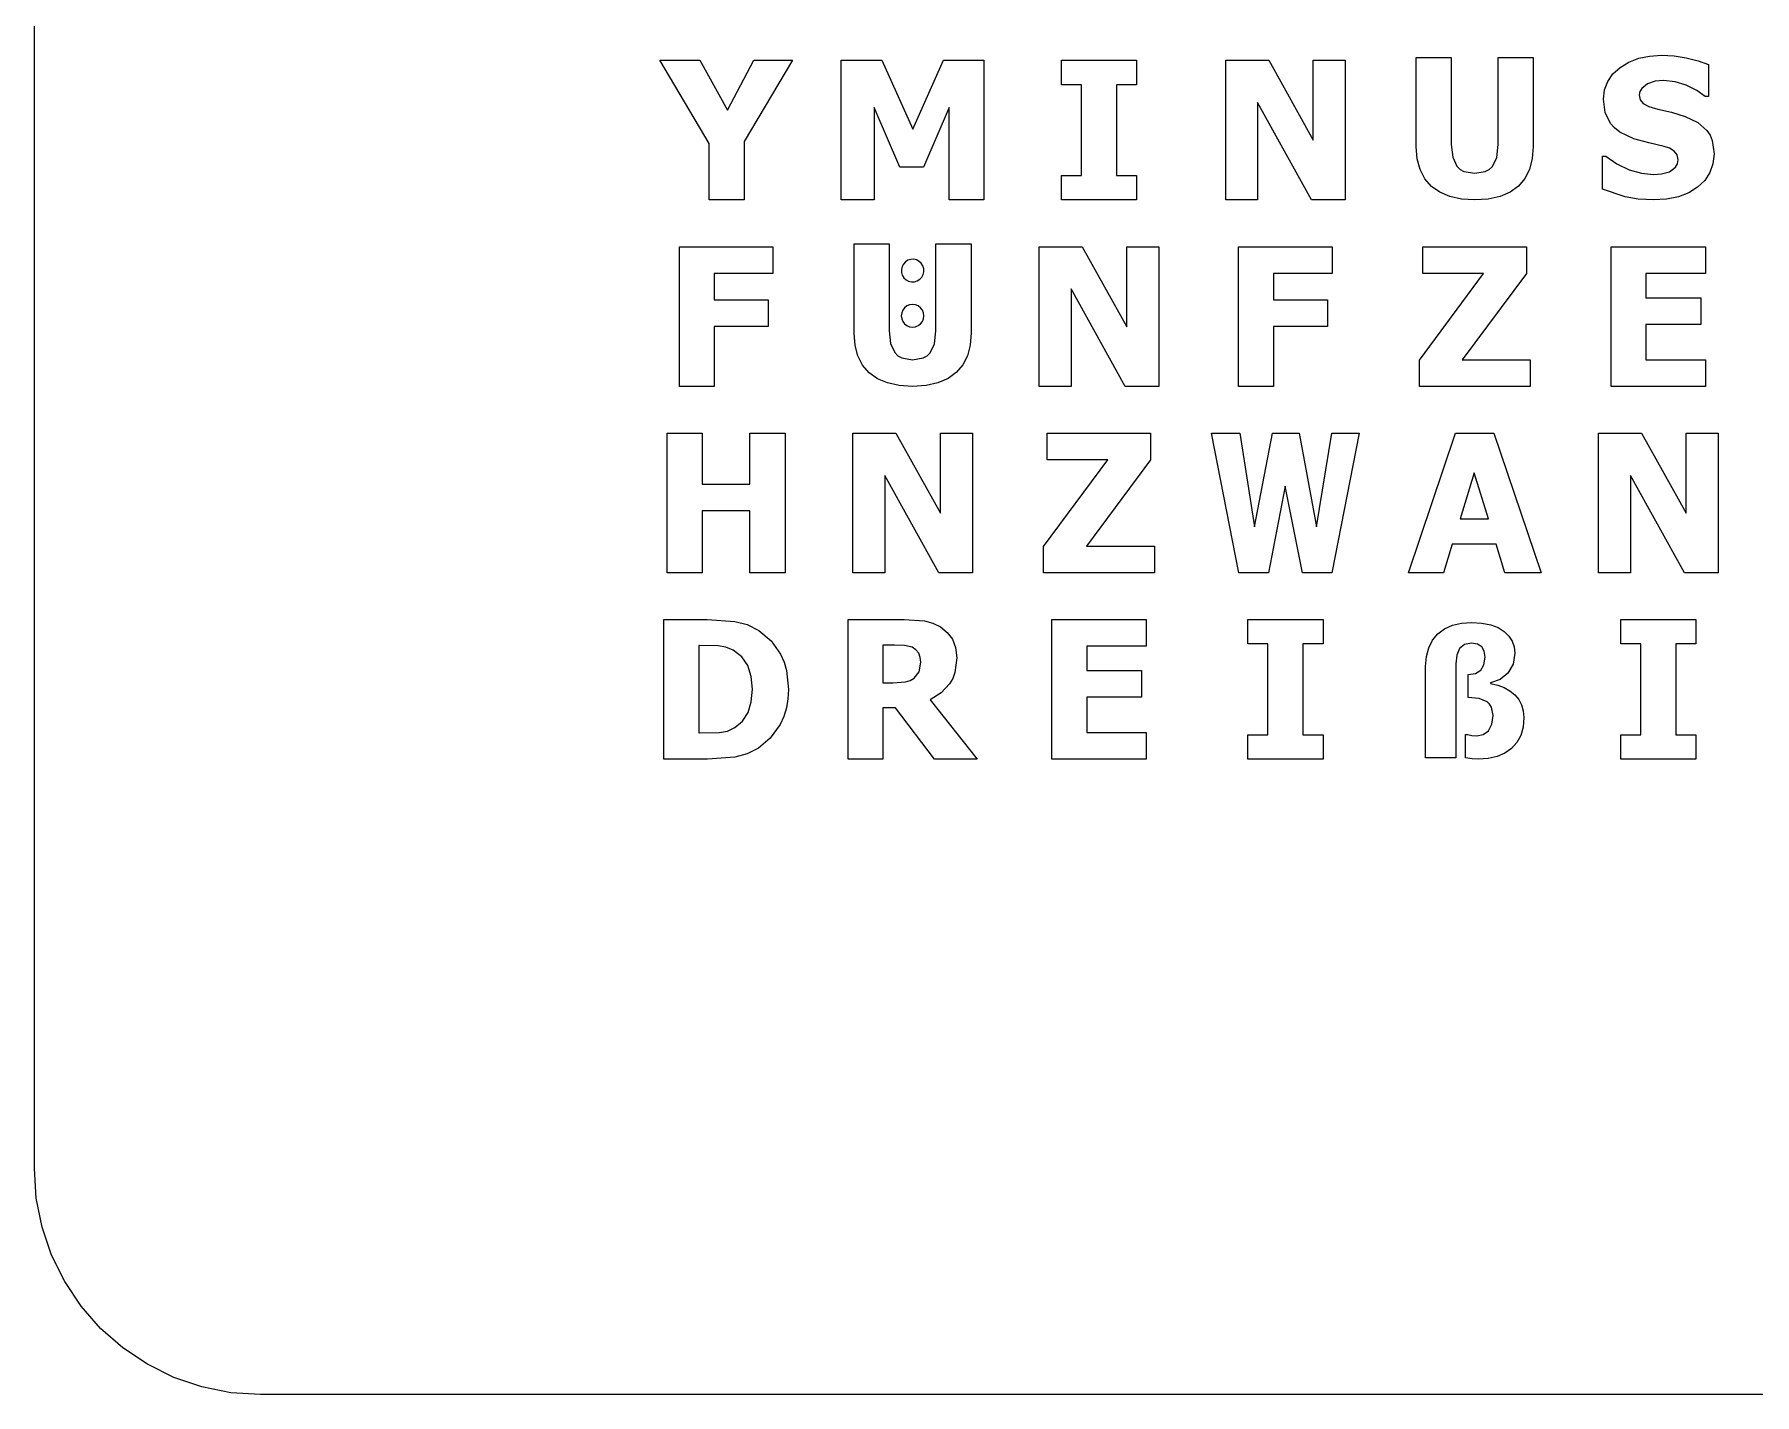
# Model space of a CAD drawing. Header units: metres. Extents: x -40 to 250, y -40 to 460.
# Drawn here: x -40 to 112.2, y -40 to 80.4 of the extents above; entities that cross this region are included whole.
import ezdxf

# ---------------------------------------------------------------- set-up
doc = ezdxf.new("R2010")
doc.units = ezdxf.units.M

msp = doc.modelspace()

# ---------------------------------------------------------------- linework, layer by layer
at = {"layer": 'A#10'}
for p, q in [((81.6, 32.75), (85.78, 45.11)), ((85.78, 45.11), (89.17, 45.11)), ((89.17, 45.11), (93.34, 32.75)), ((87.43, 41.59), (86.17, 37.52)), ((88.69, 37.52), (87.43, 41.59)), ((86.17, 37.52), (88.69, 37.52)), ((85.49, 35.27), (84.72, 32.75)), ((89.37, 35.27), (85.49, 35.27)), ((90.14, 32.75), (89.37, 35.27)), ((84.72, 32.75), (81.6, 32.75)), ((93.34, 32.75), (90.14, 32.75))]:
    msp.add_line(p, q, dxfattribs=at)
at = {"layer": 'D#4'}
for p, q in [((15.7, 16.25), (15.7, 28.61)), ((15.7, 28.61), (19.54, 28.61)), ((19.54, 28.61), (21.98, 28.44)), ((21.98, 28.44), (23.08, 28.16)), ((23.08, 28.16), (24.11, 27.64)), ((24.11, 27.64), (25.2, 26.72)), ((18.86, 26.3), (18.81, 26.3)), ((18.81, 26.3), (18.81, 18.57)), ((20.52, 26.27), (18.86, 26.3)), ((21.2, 26.16), (20.52, 26.27)), ((21.84, 25.89), (21.2, 26.16)), ((22.6, 25.3), (21.84, 25.89)), ((25.2, 26.72), (26.04, 25.54)), ((23.14, 24.53), (22.6, 25.3)), ((23.45, 23.57), (23.14, 24.53)), ((26.04, 25.54), (26.35, 24.84)), ((26.35, 24.84), (26.57, 24.09)), ((23.55, 22.44), (23.45, 23.57)), ((26.57, 24.09), (26.74, 22.42)), ((23.16, 20.38), (23.45, 21.32)), ((23.45, 21.32), (23.55, 22.44)), ((26.69, 21.58), (26.55, 20.78)), ((26.74, 22.42), (26.69, 21.58)), ((22.67, 19.62), (23.16, 20.38)), ((26.32, 20.03), (25.99, 19.33)), ((26.55, 20.78), (26.32, 20.03)), ((18.81, 18.57), (18.86, 18.57)), ((18.86, 18.57), (20.63, 18.6)), ((20.63, 18.6), (21.33, 18.73)), ((21.33, 18.73), (21.99, 19.05)), ((21.99, 19.05), (22.67, 19.62)), ((25.99, 19.33), (25.13, 18.12)), ((24.08, 17.23), (23.07, 16.72)), ((25.13, 18.12), (24.08, 17.23)), ((19.57, 16.25), (15.7, 16.25)), ((21.98, 16.43), (19.57, 16.25)), ((23.07, 16.72), (21.98, 16.43))]:
    msp.add_line(p, q, dxfattribs=at)
at = {"layer": 'E#25'}
for p, q in [((99.54, 49.25), (99.54, 61.61)), ((99.54, 61.61), (107.9, 61.61)), ((107.9, 61.61), (107.9, 59.25)), ((107.9, 59.25), (102.63, 59.25)), ((102.63, 59.25), (102.63, 57.09)), ((102.63, 57.09), (107.49, 57.09)), ((107.49, 57.09), (107.49, 54.73)), ((107.49, 54.73), (102.63, 54.73)), ((102.63, 54.73), (102.63, 51.61)), ((102.63, 51.61), (107.9, 51.61)), ((107.9, 51.61), (107.9, 49.25)), ((107.9, 49.25), (99.54, 49.25))]:
    msp.add_line(p, q, dxfattribs=at)
at = {"layer": 'E#26'}
for p, q in [((50.04, 16.25), (50.04, 28.61)), ((50.04, 28.61), (58.4, 28.61)), ((58.4, 28.61), (58.4, 26.25)), ((58.4, 26.25), (53.13, 26.25)), ((53.13, 26.25), (53.13, 24.09)), ((53.13, 24.09), (57.99, 24.09)), ((57.99, 24.09), (57.99, 21.73)), ((57.99, 21.73), (53.13, 21.73)), ((53.13, 21.73), (53.13, 18.61)), ((53.13, 18.61), (58.4, 18.61)), ((58.4, 18.61), (58.4, 16.25)), ((58.4, 16.25), (50.04, 16.25))]:
    msp.add_line(p, q, dxfattribs=at)
at = {"layer": 'F#10'}
for p, q in [((66.58, 49.25), (66.58, 61.61)), ((66.58, 61.61), (74.86, 61.61)), ((74.86, 61.61), (74.86, 59.25)), ((74.86, 59.25), (69.67, 59.25)), ((69.67, 59.25), (69.67, 56.92)), ((69.67, 56.92), (74.44, 56.92)), ((74.44, 56.92), (74.44, 54.56)), ((74.44, 54.56), (69.67, 54.56)), ((69.67, 54.56), (69.67, 49.25)), ((69.67, 49.25), (66.58, 49.25))]:
    msp.add_line(p, q, dxfattribs=at)
at = {"layer": 'F#9'}
for p, q in [((17.08, 49.25), (17.08, 61.61)), ((17.08, 61.61), (25.36, 61.61)), ((25.36, 61.61), (25.36, 59.25)), ((25.36, 59.25), (20.17, 59.25)), ((20.17, 59.25), (20.17, 56.92)), ((20.17, 56.92), (24.94, 56.92)), ((24.94, 56.92), (24.94, 54.56)), ((24.94, 54.56), (20.17, 54.56)), ((20.17, 54.56), (20.17, 49.25)), ((20.17, 49.25), (17.08, 49.25))]:
    msp.add_line(p, q, dxfattribs=at)
at = {"layer": 'H#12'}
for p, q in [((16, 32.75), (16, 45.11)), ((16, 45.11), (19.11, 45.11)), ((19.11, 45.11), (19.11, 40.59)), ((23.33, 40.59), (23.33, 45.11)), ((23.33, 45.11), (26.44, 45.11)), ((26.44, 45.11), (26.44, 32.75)), ((19.11, 40.59), (23.33, 40.59)), ((23.33, 38.23), (19.11, 38.23)), ((19.11, 38.23), (19.11, 32.75)), ((23.33, 32.75), (23.33, 38.23)), ((19.11, 32.75), (16, 32.75)), ((26.44, 32.75), (23.33, 32.75))]:
    msp.add_line(p, q, dxfattribs=at)
at = {"layer": 'I#10'}
for p, q in [((50.89, 75.95), (50.89, 78.11)), ((50.89, 78.11), (57.55, 78.11)), ((57.55, 78.11), (57.55, 75.95)), ((52.67, 75.95), (50.89, 75.95)), ((52.67, 67.91), (52.67, 75.95)), ((57.55, 75.95), (55.77, 75.95)), ((55.77, 75.95), (55.77, 67.91)), ((50.89, 65.75), (50.89, 67.91)), ((50.89, 67.91), (52.67, 67.91)), ((55.77, 67.91), (57.55, 67.91)), ((57.55, 67.91), (57.55, 65.75)), ((57.55, 65.75), (50.89, 65.75))]:
    msp.add_line(p, q, dxfattribs=at)
at = {"layer": 'I#12'}
for p, q in [((67.39, 26.45), (67.39, 28.61)), ((67.39, 28.61), (74.05, 28.61)), ((74.05, 28.61), (74.05, 26.45)), ((69.17, 26.45), (67.39, 26.45)), ((69.17, 18.41), (69.17, 26.45)), ((74.05, 26.45), (72.27, 26.45)), ((72.27, 26.45), (72.27, 18.41)), ((67.39, 16.25), (67.39, 18.41)), ((67.39, 18.41), (69.17, 18.41)), ((72.27, 18.41), (74.05, 18.41)), ((74.05, 18.41), (74.05, 16.25)), ((74.05, 16.25), (67.39, 16.25))]:
    msp.add_line(p, q, dxfattribs=at)
at = {"layer": 'I#13'}
for p, q in [((100.39, 26.45), (100.39, 28.61)), ((100.39, 28.61), (107.05, 28.61)), ((107.05, 28.61), (107.05, 26.45)), ((102.17, 26.45), (100.39, 26.45)), ((102.17, 18.41), (102.17, 26.45)), ((107.05, 26.45), (105.27, 26.45)), ((105.27, 26.45), (105.27, 18.41)), ((100.39, 16.25), (100.39, 18.41)), ((100.39, 18.41), (102.17, 18.41)), ((105.27, 18.41), (107.05, 18.41)), ((107.05, 18.41), (107.05, 16.25)), ((107.05, 16.25), (100.39, 16.25))]:
    msp.add_line(p, q, dxfattribs=at)
at = {"layer": 'Layer0'}
for p, q in [((-40, -20), (-40, 440)), ((36.79, 59.85), (36.73, 59.6)), ((36.73, 59.6), (36.74, 59.34)), ((36.91, 60.08), (36.79, 59.85)), ((37.09, 60.27), (36.91, 60.08)), ((37.31, 60.41), (37.09, 60.27)), ((37.56, 60.49), (37.31, 60.41)), ((37.82, 60.5), (37.56, 60.49)), ((38.07, 60.44), (37.82, 60.5)), ((38.3, 60.31), (38.07, 60.44)), ((38.49, 60.14), (38.3, 60.31)), ((38.63, 59.91), (38.49, 60.14)), ((38.71, 59.66), (38.63, 59.91)), ((38.66, 59.15), (38.72, 59.4)), ((38.72, 59.4), (38.71, 59.66)), ((36.74, 59.34), (36.81, 59.09)), ((36.81, 59.09), (36.95, 58.86)), ((36.95, 58.86), (37.14, 58.69)), ((37.14, 58.69), (37.37, 58.56)), ((37.37, 58.56), (37.63, 58.5)), ((37.63, 58.5), (37.89, 58.51)), ((37.89, 58.51), (38.14, 58.59)), ((38.14, 58.59), (38.36, 58.73)), ((38.36, 58.73), (38.54, 58.92)), ((38.54, 58.92), (38.66, 59.15)), ((37.22, 56.37), (37.01, 56.21)), ((37.46, 56.47), (37.22, 56.37)), ((37.72, 56.5), (37.46, 56.47)), ((37.98, 56.47), (37.72, 56.5)), ((38.22, 56.37), (37.98, 56.47)), ((38.43, 56.21), (38.22, 56.37)), ((36.76, 55.76), (36.72, 55.5)), ((36.72, 55.5), (36.76, 55.24)), ((36.86, 56), (36.76, 55.76)), ((36.76, 55.24), (36.86, 55)), ((37.01, 56.21), (36.86, 56)), ((36.86, 55), (37.01, 54.79)), ((38.59, 56), (38.43, 56.21)), ((38.43, 54.79), (38.59, 55)), ((38.69, 55.76), (38.59, 56)), ((38.59, 55), (38.69, 55.24)), ((38.72, 55.5), (38.69, 55.76)), ((38.69, 55.24), (38.72, 55.5)), ((37.01, 54.79), (37.22, 54.63)), ((37.22, 54.63), (37.46, 54.53)), ((37.46, 54.53), (37.72, 54.5)), ((37.72, 54.5), (37.98, 54.53)), ((37.98, 54.53), (38.22, 54.63)), ((38.22, 54.63), (38.43, 54.79)), ((-39.83, -22.61), (-40, -20)), ((-39.32, -25.18), (-39.83, -22.61)), ((-38.48, -27.65), (-39.32, -25.18)), ((-37.32, -30), (-38.48, -27.65)), ((-35.87, -32.18), (-37.32, -30)), ((-34.14, -34.14), (-35.87, -32.18)), ((-32.18, -35.87), (-34.14, -34.14)), ((-30, -37.32), (-32.18, -35.87)), ((-27.65, -38.48), (-30, -37.32)), ((-25.18, -39.32), (-27.65, -38.48)), ((-22.61, -39.83), (-25.18, -39.32)), ((-20, -40), (-22.61, -39.83)), ((230, -40), (-20, -40))]:
    msp.add_line(p, q, dxfattribs=at)
at = {"layer": 'M#4'}
for p, q in [((31.41, 65.75), (31.41, 78.11)), ((31.41, 78.11), (34.99, 78.11)), ((34.99, 78.11), (37.73, 72.01)), ((37.73, 72.01), (40.46, 78.11)), ((40.46, 78.11), (44.03, 78.11)), ((44.03, 78.11), (44.03, 65.75)), ((36.58, 68.66), (34.33, 73.94)), ((34.33, 73.94), (34.33, 65.75)), ((40.95, 73.94), (38.7, 68.66)), ((40.95, 65.75), (40.95, 73.94)), ((38.7, 68.66), (36.58, 68.66)), ((34.33, 65.75), (31.41, 65.75)), ((44.03, 65.75), (40.95, 65.75))]:
    msp.add_line(p, q, dxfattribs=at)
at = {"layer": 'N#20'}
for p, q in [((65.43, 65.75), (65.43, 78.11)), ((65.43, 78.11), (69.24, 78.11)), ((69.24, 78.11), (73.18, 71.03)), ((73.18, 71.03), (73.18, 78.11)), ((73.18, 78.11), (76.02, 78.11)), ((76.02, 78.11), (76.02, 65.75)), ((73.03, 65.75), (68.26, 74.37)), ((68.26, 74.37), (68.26, 65.75)), ((68.26, 65.75), (65.43, 65.75)), ((76.02, 65.75), (73.03, 65.75))]:
    msp.add_line(p, q, dxfattribs=at)
at = {"layer": 'N#22'}
for p, q in [((48.93, 49.25), (48.93, 61.61)), ((48.93, 61.61), (52.74, 61.61)), ((52.74, 61.61), (56.68, 54.53)), ((56.68, 54.53), (56.68, 61.61)), ((56.68, 61.61), (59.52, 61.61)), ((59.52, 61.61), (59.52, 49.25)), ((56.53, 49.25), (51.76, 57.87)), ((51.76, 57.87), (51.76, 49.25)), ((51.76, 49.25), (48.93, 49.25)), ((59.52, 49.25), (56.53, 49.25))]:
    msp.add_line(p, q, dxfattribs=at)
at = {"layer": 'N#25'}
for p, q in [((32.43, 32.75), (32.43, 45.11)), ((32.43, 45.11), (36.24, 45.11)), ((36.24, 45.11), (40.18, 38.03)), ((40.18, 38.03), (40.18, 45.11)), ((40.18, 45.11), (43.02, 45.11)), ((43.02, 45.11), (43.02, 32.75)), ((40.03, 32.75), (35.26, 41.37)), ((35.26, 41.37), (35.26, 32.75)), ((35.26, 32.75), (32.43, 32.75)), ((43.02, 32.75), (40.03, 32.75))]:
    msp.add_line(p, q, dxfattribs=at)
at = {"layer": 'N#26'}
for p, q in [((98.43, 32.75), (98.43, 45.11)), ((98.43, 45.11), (102.24, 45.11)), ((102.24, 45.11), (106.18, 38.03)), ((106.18, 38.03), (106.18, 45.11)), ((106.18, 45.11), (109.02, 45.11)), ((109.02, 45.11), (109.02, 32.75)), ((106.03, 32.75), (101.26, 41.37)), ((101.26, 41.37), (101.26, 32.75)), ((101.26, 32.75), (98.43, 32.75)), ((109.02, 32.75), (106.03, 32.75))]:
    msp.add_line(p, q, dxfattribs=at)
at = {"layer": 'R#15'}
for p, q in [((32.01, 16.25), (32.01, 28.61)), ((32.01, 28.61), (36.98, 28.61)), ((36.98, 28.61), (38.77, 28.48)), ((38.77, 28.48), (39.51, 28.28)), ((39.51, 28.28), (40.18, 27.95)), ((40.18, 27.95), (40.78, 27.47)), ((40.78, 27.47), (41.24, 26.87)), ((36.13, 26.34), (35.09, 26.34)), ((35.09, 26.34), (35.09, 23.01)), ((37.02, 26.3), (36.13, 26.34)), ((37.67, 26.15), (37.02, 26.3)), ((38.02, 25.92), (37.67, 26.15)), ((38.26, 25.63), (38.02, 25.92)), ((41.24, 26.87), (41.53, 26.13)), ((41.53, 26.13), (41.63, 25.22)), ((38.4, 25.26), (38.26, 25.63)), ((38.29, 23.98), (38.44, 24.83)), ((38.44, 24.83), (38.4, 25.26)), ((41.63, 25.22), (41.47, 23.93)), ((35.09, 23.01), (35.98, 23.01)), ((35.98, 23.01), (37.08, 23.09)), ((37.08, 23.09), (37.5, 23.21)), ((37.5, 23.21), (37.85, 23.42)), ((37.85, 23.42), (38.29, 23.98)), ((40.99, 22.91), (40.24, 22.12)), ((41.27, 23.39), (40.99, 22.91)), ((41.47, 23.93), (41.27, 23.39)), ((40.24, 22.12), (39.28, 21.5)), ((39.28, 21.5), (43.44, 16.25)), ((36.21, 20.78), (35.09, 20.78)), ((35.09, 20.78), (35.09, 16.25)), ((39.65, 16.25), (36.21, 20.78)), ((35.09, 16.25), (32.01, 16.25)), ((43.44, 16.25), (39.65, 16.25))]:
    msp.add_line(p, q, dxfattribs=at)
at = {"layer": 'S#6'}
for p, q in [((100.34, 77.48), (101.12, 77.95)), ((101.12, 77.95), (101.99, 78.29)), ((101.99, 78.29), (102.95, 78.49)), ((102.95, 78.49), (104.01, 78.56)), ((104.01, 78.56), (105.11, 78.5)), ((105.11, 78.5), (106.2, 78.33)), ((106.2, 78.33), (107.24, 78.07)), ((107.24, 78.07), (108.16, 77.73)), ((108.16, 77.73), (108.16, 74.91)), ((98.96, 75.5), (99.24, 76.24)), ((99.24, 76.24), (99.7, 76.91)), ((99.7, 76.91), (100.34, 77.48)), ((103.44, 76.25), (102.75, 76.03)), ((104.17, 76.31), (103.44, 76.25)), ((105.2, 76.21), (104.17, 76.31)), ((106.2, 75.9), (105.2, 76.21)), ((98.87, 74.67), (98.96, 75.5)), ((99.03, 73.5), (98.87, 74.67)), ((102.09, 75.36), (102.04, 75.05)), ((102.04, 75.05), (102.12, 74.62)), ((102.25, 75.63), (102.09, 75.36)), ((102.12, 74.62), (102.38, 74.3)), ((102.75, 76.03), (102.25, 75.63)), ((107.12, 75.45), (106.2, 75.9)), ((107.88, 74.91), (107.12, 75.45)), ((108.16, 74.91), (107.88, 74.91)), ((99.49, 72.53), (99.03, 73.5)), ((102.38, 74.3), (102.87, 74.03)), ((102.87, 74.03), (103.68, 73.79)), ((103.68, 73.79), (104.88, 73.52)), ((104.88, 73.52), (106.11, 73.15)), ((106.11, 73.15), (107.23, 72.61)), ((99.85, 72.13), (99.49, 72.53)), ((100.32, 71.76), (99.85, 72.13)), ((101.55, 71.17), (100.32, 71.76)), ((107.23, 72.61), (108.02, 71.91)), ((108.02, 71.91), (108.3, 71.48)), ((102.89, 70.81), (101.55, 71.17)), ((104.24, 70.49), (102.89, 70.81)), ((104.71, 70.32), (104.24, 70.49)), ((105.11, 70.07), (104.71, 70.32)), ((105.39, 69.73), (105.11, 70.07)), ((108.3, 71.48), (108.49, 71)), ((108.49, 71), (108.65, 69.83)), ((98.79, 66.7), (98.79, 69.64)), ((98.79, 69.64), (99.08, 69.64)), ((99.08, 69.64), (100.05, 68.95)), ((100.05, 68.95), (101.13, 68.43)), ((104.71, 68.25), (105.25, 68.64)), ((105.25, 68.64), (105.42, 68.94)), ((105.48, 69.31), (105.39, 69.73)), ((105.42, 68.94), (105.48, 69.31)), ((108.56, 68.96), (108.29, 68.17)), ((108.65, 69.83), (108.56, 68.96)), ((101.13, 68.43), (102.23, 68.11)), ((102.23, 68.11), (103.3, 68.01)), ((103.3, 68.01), (104, 68.07)), ((104, 68.07), (104.71, 68.25)), ((107.83, 67.48), (107.2, 66.87)), ((108.29, 68.17), (107.83, 67.48)), ((100.79, 66.02), (98.79, 66.7)), ((101.95, 65.82), (100.79, 66.02)), ((103.29, 65.75), (101.95, 65.82)), ((104.45, 65.82), (103.29, 65.75)), ((105.5, 66.03), (104.45, 65.82)), ((106.41, 66.38), (105.5, 66.03)), ((107.2, 66.87), (106.41, 66.38))]:
    msp.add_line(p, q, dxfattribs=at)
at = {"layer": 'ß#1'}
for p, q in [((84.21, 27.33), (84.81, 27.78)), ((84.81, 27.78), (85.51, 28.1)), ((85.51, 28.1), (86.3, 28.29)), ((86.3, 28.29), (87.2, 28.36)), ((87.2, 28.36), (88.1, 28.3)), ((88.1, 28.3), (88.89, 28.14)), ((88.89, 28.14), (89.55, 27.89)), ((89.55, 27.89), (90.09, 27.55)), ((90.09, 27.55), (90.49, 27.15)), ((83.19, 25.33), (83.4, 26.1)), ((83.4, 26.1), (83.74, 26.77)), ((83.74, 26.77), (84.21, 27.33)), ((86.13, 26.03), (85.89, 25.45)), ((86.56, 26.4), (86.13, 26.03)), ((87.18, 26.52), (86.56, 26.4)), ((87.71, 26.44), (87.18, 26.52)), ((88.09, 26.2), (87.71, 26.44)), ((88.32, 25.81), (88.09, 26.2)), ((90.49, 27.15), (90.78, 26.69)), ((90.78, 26.69), (90.96, 26.18)), ((90.96, 26.18), (91.02, 25.63)), ((83.13, 24.45), (83.19, 25.33)), ((83.13, 16.36), (83.13, 24.45)), ((85.89, 25.45), (85.81, 24.68)), ((85.81, 24.68), (85.81, 16.36)), ((88, 24.12), (88.29, 24.59)), ((88.29, 24.59), (88.39, 25.28)), ((88.39, 25.28), (88.32, 25.81)), ((90.86, 24.67), (90.4, 23.87)), ((91.02, 25.63), (90.86, 24.67)), ((86.9, 23.74), (87.53, 23.84)), ((86.9, 21.7), (86.9, 23.74)), ((87.53, 23.84), (88, 24.12)), ((89.71, 23.29), (88.88, 23.01)), ((88.88, 23.01), (88.88, 22.94)), ((88.88, 22.94), (89.52, 22.8)), ((90.4, 23.87), (89.71, 23.29)), ((87.88, 21.61), (86.9, 21.7)), ((88.56, 21.33), (87.88, 21.61)), ((88.79, 21.12), (88.56, 21.33)), ((89.52, 22.8), (90.09, 22.59)), ((90.09, 22.59), (90.59, 22.3)), ((90.59, 22.3), (91.02, 21.94)), ((91.02, 21.94), (91.37, 21.52)), ((91.37, 21.52), (91.62, 21.05)), ((88.96, 20.84), (88.79, 21.12)), ((89.1, 20.1), (88.96, 20.84)), ((88.99, 19.34), (89.1, 20.1)), ((91.62, 21.05), (91.77, 20.52)), ((91.82, 19.94), (91.75, 19.09)), ((91.77, 20.52), (91.82, 19.94)), ((86.67, 16.36), (86.67, 18.44)), ((86.67, 18.44), (86.87, 18.44)), ((86.87, 18.44), (87.21, 18.35)), ((87.21, 18.35), (87.66, 18.3)), ((87.66, 18.3), (88.22, 18.42)), ((88.22, 18.42), (88.69, 18.77)), ((88.69, 18.77), (88.99, 19.34)), ((91.55, 18.35), (91.21, 17.72)), ((91.75, 19.09), (91.55, 18.35)), ((90.14, 16.78), (89.45, 16.49)), ((90.73, 17.19), (90.14, 16.78)), ((91.21, 17.72), (90.73, 17.19)), ((85.81, 16.36), (83.13, 16.36)), ((87.25, 16.28), (86.67, 16.36)), ((87.79, 16.25), (87.25, 16.28)), ((88.67, 16.31), (87.79, 16.25)), ((89.45, 16.49), (88.67, 16.31))]:
    msp.add_line(p, q, dxfattribs=at)
at = {"layer": 'U#4'}
for p, q in [((82.3, 70.47), (82.3, 78.37)), ((82.3, 78.37), (85.4, 78.37)), ((85.4, 78.37), (85.4, 70.66)), ((89.54, 70.66), (89.54, 78.37)), ((89.54, 78.37), (92.65, 78.37)), ((92.65, 78.37), (92.65, 70.48)), ((82.38, 69.38), (82.3, 70.47)), ((85.4, 70.66), (85.52, 69.53)), ((89.42, 69.5), (89.54, 70.66)), ((92.65, 70.48), (92.57, 69.41)), ((82.63, 68.44), (82.38, 69.38)), ((85.52, 69.53), (85.89, 68.74)), ((85.89, 68.74), (86.17, 68.46)), ((88.75, 68.45), (89.04, 68.71)), ((89.04, 68.71), (89.42, 69.5)), ((92.57, 69.41), (92.32, 68.46)), ((83.05, 67.63), (82.63, 68.44)), ((83.64, 66.95), (83.05, 67.63)), ((86.17, 68.46), (86.52, 68.27)), ((86.52, 68.27), (87.47, 68.11)), ((87.47, 68.11), (88.4, 68.26)), ((88.4, 68.26), (88.75, 68.45)), ((91.91, 67.65), (91.34, 66.97)), ((92.32, 68.46), (91.91, 67.65)), ((84.38, 66.43), (83.64, 66.95)), ((85.26, 66.05), (84.38, 66.43)), ((86.29, 65.83), (85.26, 66.05)), ((87.47, 65.75), (86.29, 65.83)), ((88.67, 65.83), (87.47, 65.75)), ((89.72, 66.06), (88.67, 65.83)), ((90.61, 66.44), (89.72, 66.06)), ((91.34, 66.97), (90.61, 66.44))]:
    msp.add_line(p, q, dxfattribs=at)
at = {"layer": 'U#7'}
for p, q in [((32.55, 53.97), (32.55, 61.87)), ((32.55, 61.87), (35.65, 61.87)), ((35.65, 61.87), (35.65, 54.16)), ((39.79, 54.16), (39.79, 61.87)), ((39.79, 61.87), (42.9, 61.87)), ((42.9, 61.87), (42.9, 53.98)), ((32.63, 52.88), (32.55, 53.97)), ((35.65, 54.16), (35.77, 53.03)), ((39.67, 53), (39.79, 54.16)), ((42.9, 53.98), (42.82, 52.91)), ((32.88, 51.94), (32.63, 52.88)), ((33.3, 51.13), (32.88, 51.94)), ((35.77, 53.03), (36.14, 52.24)), ((36.14, 52.24), (36.42, 51.96)), ((36.42, 51.96), (36.77, 51.77)), ((36.77, 51.77), (37.72, 51.61)), ((38.65, 51.76), (39, 51.95)), ((39, 51.95), (39.29, 52.21)), ((39.29, 52.21), (39.67, 53)), ((42.57, 51.96), (42.16, 51.15)), ((42.82, 52.91), (42.57, 51.96)), ((33.89, 50.45), (33.3, 51.13)), ((34.63, 49.93), (33.89, 50.45)), ((37.72, 51.61), (38.65, 51.76)), ((41.59, 50.47), (40.86, 49.94)), ((42.16, 51.15), (41.59, 50.47)), ((35.51, 49.55), (34.63, 49.93)), ((36.54, 49.33), (35.51, 49.55)), ((37.72, 49.25), (36.54, 49.33)), ((38.92, 49.33), (37.72, 49.25)), ((39.97, 49.56), (38.92, 49.33)), ((40.86, 49.94), (39.97, 49.56))]:
    msp.add_line(p, q, dxfattribs=at)
at = {"layer": 'W#9'}
for p, q in [((66.6, 32.75), (64.19, 45.11)), ((64.19, 45.11), (66.67, 45.11)), ((66.67, 45.11), (67.98, 36.82)), ((67.98, 36.82), (69.58, 45.11)), ((69.58, 45.11), (71.94, 45.11)), ((71.94, 45.11), (73.46, 36.82)), ((73.46, 36.82), (74.84, 45.11)), ((77.25, 45.11), (74.84, 32.75)), ((74.84, 45.11), (77.25, 45.11)), ((70.7, 40.4), (69.22, 32.75)), ((72.23, 32.75), (70.7, 40.4)), ((69.22, 32.75), (66.6, 32.75)), ((74.84, 32.75), (72.23, 32.75))]:
    msp.add_line(p, q, dxfattribs=at)
at = {"layer": 'Y'}
for p, q in [((19.71, 70.76), (15.36, 78.11)), ((15.36, 78.11), (18.9, 78.11)), ((18.9, 78.11), (21.33, 73.69)), ((21.33, 73.69), (23.66, 78.11)), ((27.08, 78.11), (22.81, 70.91)), ((23.66, 78.11), (27.08, 78.11)), ((19.71, 65.75), (19.71, 70.76)), ((22.81, 70.91), (22.81, 65.75)), ((22.81, 65.75), (19.71, 65.75))]:
    msp.add_line(p, q, dxfattribs=at)
at = {"layer": 'Z#7'}
for p, q in [((82.87, 59.25), (82.87, 61.61)), ((82.87, 61.61), (92.04, 61.61)), ((92.04, 61.61), (92.04, 59.25)), ((82.57, 51.57), (88.26, 59.25)), ((88.26, 59.25), (82.87, 59.25)), ((92.04, 59.25), (86.36, 51.61)), ((82.57, 49.25), (82.57, 51.57)), ((86.36, 51.61), (92.37, 51.61)), ((92.37, 51.61), (92.37, 49.25)), ((92.37, 49.25), (82.57, 49.25))]:
    msp.add_line(p, q, dxfattribs=at)
at = {"layer": 'Z#8'}
for p, q in [((49.62, 42.75), (49.62, 45.11)), ((49.62, 45.11), (58.79, 45.11)), ((58.79, 45.11), (58.79, 42.75)), ((49.32, 35.07), (55.01, 42.75)), ((55.01, 42.75), (49.62, 42.75)), ((58.79, 42.75), (53.11, 35.11)), ((49.32, 32.75), (49.32, 35.07)), ((53.11, 35.11), (59.12, 35.11)), ((59.12, 35.11), (59.12, 32.75)), ((59.12, 32.75), (49.32, 32.75))]:
    msp.add_line(p, q, dxfattribs=at)

doc.saveas('drawing.dxf')
